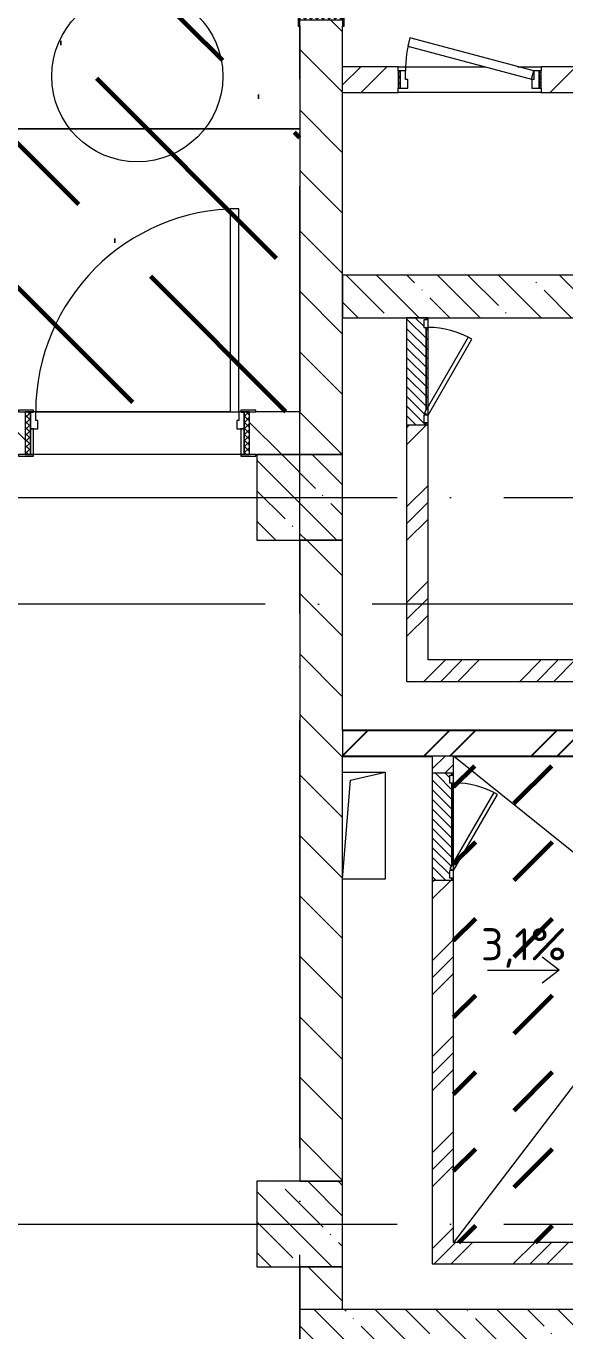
# Model space of a CAD drawing. Header units: millimetres. Extents: x -68946 to 288321, y -402657 to 324925.
# Drawn here: x 147508 to 150028, y 18725 to 24830 of the extents above; entities that cross this region are included whole.
import ezdxf

# ---------------------------------------------------------------- set-up
doc = ezdxf.new("R2010")
doc.units = ezdxf.units.MM
doc.linetypes.add('ADSK_Линия сетки', pattern=[2500, 2000, -250, 0, -250])
for name, color, linetype, lineweight in [('3.4) ПТ-2.15    4 вып', 200, 'Continuous', 60), ('4.3.1) Обесп. пов.-ти ЧНП-8', 152, 'Continuous', 60), ('A-DETL-GENF-OTLN', 250, 'Continuous', 5), ('A-DOOR-____-IDEN', 31, 'Continuous', 9), ('A-DOOR-____-MCUT', 250, 'Continuous', 5), ('A-DOOR-____-OTLN', 250, 'Continuous', 5), ('A-DOOR-FRAM-MCUT', 31, 'Continuous', 5), ('A-DOOR-FRAM-OTLN', 31, 'Continuous', 5), ('A-FLOR-____-OTLN', 192, 'Continuous', 9), ('A-GENM-____-MCUT', 250, 'Continuous', 25), ('A-GENM-____-OTLN', 250, 'Continuous', 9), ('A-GLAZ-____-OTLN', 250, 'Continuous', 5), ('A-WALL-____-MCUT', 250, 'Continuous', 13), ('A-WALL-____-PATT', 250, 'Continuous', 13), ('G-____-____-DIMS', 250, 'Continuous', 9), ('I-WALL-____-OTLN', 250, 'Continuous', 9), ('S-COLS-____-MCUT', 250, 'Continuous', 25), ('S-COLS-____-OTLN', 250, 'Continuous', 9), ('S-GRID-____-OTLN', 250, 'Continuous', 9)]:
    doc.layers.add(name, color=color, linetype=linetype, lineweight=lineweight)
doc.styles.add('ISOCPEUR_3', font='isocpeur.ttf', dxfattribs={"height": 250})
pattern_1 = [(135, (12287.91, -0.0006), (-141.42136, -141.42136), [])]
pattern_2 = [(135, (12287.91, -0.0006), (-142.5612, -142.5612), []), (135, (12430.48, -0.0006), (-142.5612, -142.5612), [252.016, -50.403, 3.353, -47.05])]
pattern_3 = [(45, (12287.9, -0.0006), (-251.4472, 251.4472), []), (45, (12287.9, 381), (-251.4472, 251.4472), [])]
pattern_4 = [(45, (12287.9, -0.0006), (-224.5064, 224.5064), []), (45, (12367.3, -0.0006), (0, 449.0128), []), (45, (12208.54, -0.0006), (0, 449.0128), [])]
pattern_5 = [(45, (125, 0), (-22.6274, 22.6274), [])]

# ---------------------------------------------------------------- blocks, each defined once
blk = doc.blocks.new('Дверь_СКБ_2Ст_Внутренняя1 - Н_ВВ-10_4_2200x2600h_Фрамуга сверху  EIS 30-V7-АР1_Маркировочный план 1 этажа С2и3')
at = {"layer": 'A-DOOR-____-OTLN'}
h = blk.add_hatch(dxfattribs=at)
h.set_pattern_fill('FP_6', color=256, style=0, pattern_type=2)
h.set_pattern_definition([(135, (1201.41, 164.685), (-14.1421, -14.1421), []), (225, (1201.41, 164.685), (14.1421, -14.1421), [])])
h.paths.add_polyline_path([(1112.5, 20), (1112.5, 100), (1087.5, 100), (1087.5, -100), (1112.5, -100)])
at = {"layer": 'A-DOOR-FRAM-OTLN'}
h = blk.add_hatch(dxfattribs=at)
h.set_pattern_fill('FP_7', color=256, style=0, pattern_type=2)
h.set_pattern_definition([(45, (-921.384, 164.685), (-14.1421, 14.1421), []), (135, (-921.384, 164.685), (-14.1421, -14.1421), [])])
h.paths.add_polyline_path([(-1062.5, -100), (-1062.5, 100), (-1087.5, 100), (-1087.5, -100)])
at = {"layer": 'A-DOOR-____-MCUT'}
for p, q in [((-937.5, 1050), (-937.5, 100)), ((-897.5, 1050), (-937.5, 1050)), ((-897.5, 100), (-897.5, 1050)), ((962.5, 1050), (922.5, 1050)), ((922.5, 1050), (922.5, 100)), ((962.5, 100), (962.5, 1050)), ((-937.5, 100), (-897.5, 100)), ((922.5, 100), (962.5, 100))]:
    blk.add_line(p, q, dxfattribs=at)
at = {"layer": 'A-DOOR-____-OTLN'}
for centre, start, end in [((-937.5, 100), 0, 90), ((962.5, 100), 90, 180)]:
    blk.add_arc(centre, 950, start, end, dxfattribs=at)
at = {"layer": 'A-DOOR-FRAM-MCUT'}
for p, q in [((-1047.5, 108), (-1117.5, 108)), ((-1117.5, 108), (-1117.5, 100)), ((-1117.5, 100), (-1047.5, 100)), ((-1062.5, 100), (-1087.5, 100)), ((-1087.5, 100), (-1087.5, -100)), ((-937.5, 100), (-1062.5, 100)), ((-1062.5, 100), (-1062.5, 20)), ((-1062.5, -100), (-1062.5, 100)), ((-1047.5, 100), (-1062.5, 100)), ((-1062.5, 100), (-1062.5, 99)), ((-1062.5, 99), (-1047.5, 99)), ((-1047.5, 100), (-1047.5, 108)), ((-1047.5, 99), (-1047.5, 100)), ((-937.5, 60), (-937.5, 100)), ((962.5, 100), (962.5, 60)), ((1087.5, 100), (962.5, 100)), ((1142.5, 108), (1072.5, 108)), ((1072.5, 108), (1072.5, 100)), ((1087.5, 100), (1072.5, 100)), ((1072.5, 100), (1072.5, 99)), ((1072.5, 100), (1142.5, 100)), ((1072.5, 99), (1087.5, 99)), ((1087.5, 20), (1087.5, 100)), ((1112.5, 100), (1087.5, 100)), ((1087.5, 100), (1087.5, -100)), ((1087.5, 99), (1087.5, 100)), ((1112.5, -100), (1112.5, 100)), ((1142.5, 100), (1142.5, 108)), ((-1062.5, 20), (-927.5, 20)), ((-1047.5, 20), (-1062.5, 20)), ((-1062.5, 20), (-1062.5, -100)), ((-1047.5, -100), (-1047.5, 20)), ((-927.5, 60), (-937.5, 60)), ((-927.5, 20), (-927.5, 60)), ((962.5, 60), (952.5, 60)), ((952.5, 60), (952.5, 20)), ((952.5, 20), (1087.5, 20)), ((1087.5, 20), (1072.5, 20)), ((1072.5, 20), (1072.5, -100)), ((1087.5, -100), (1087.5, 20)), ((-1047.5, -100), (-1117.5, -100)), ((-1117.5, -100), (-1117.5, -108)), ((-1117.5, -108), (-1047.5, -108)), ((-1087.5, -100), (-1062.5, -100)), ((-1062.5, -100), (-1047.5, -100)), ((-1047.5, -108), (-1047.5, -100)), ((1072.5, -100), (1087.5, -100)), ((1142.5, -100), (1072.5, -100)), ((1072.5, -100), (1072.5, -108)), ((1072.5, -108), (1142.5, -108)), ((1087.5, -100), (1112.5, -100)), ((1142.5, -108), (1142.5, -100))]:
    blk.add_line(p, q, dxfattribs=at)
blk = doc.blocks.new('Дверь_СКБ_1Ст_Внутренняя - Д-20л_1050x2100h_Комната охраны-41867163-АР1_Маркировочный план 1 этажа С2и3')
at = {"layer": 'A-DOOR-____-OTLN'}
h = blk.add_hatch(dxfattribs=at)
h.set_pattern_fill('FP_26', color=256, style=0, pattern_type=2)
h.set_pattern_definition([(135, (1776.41, 164.685), (-14.14214, -14.14214), []), (225, (1776.41, 164.685), (14.14214, -14.14214), [])])
h.paths.add_polyline_path([(537.5, -100), (537.5, 100), (512.5, 100), (512.5, -100)])
at = {"layer": 'A-DOOR-FRAM-OTLN'}
h = blk.add_hatch(dxfattribs=at)
h.set_pattern_fill('FP_27', color=256, style=0, pattern_type=2)
h.set_pattern_definition([(45, (-346.384, 164.685), (-14.1421, 14.1421), []), (135, (-346.384, 164.685), (-14.1421, -14.1421), [])])
h.paths.add_polyline_path([(-512.5, -100), (-487.5, -100), (-487.5, 100), (-512.5, 100), (-512.5, -95.5)])
at = {"layer": 'A-DOOR-____-MCUT'}
for p, q in [((487.5, 1050), (447.5, 1050)), ((447.5, 1050), (447.5, 100)), ((487.5, 100), (487.5, 1050)), ((447.5, 100), (487.5, 100))]:
    blk.add_line(p, q, dxfattribs=at)
at = {"layer": 'A-DOOR-____-OTLN'}
blk.add_arc((487.5, 100), 950, 90, 180, dxfattribs=at)
at = {"layer": 'A-DOOR-FRAM-MCUT'}
for p, q in [((-472.5, 108), (-542.5, 108)), ((-542.5, 108), (-542.5, 100)), ((-542.5, 100), (-472.5, 100)), ((-487.5, 100), (-512.5, 100)), ((-512.5, 100), (-512.5, -100)), ((-462.5, 100), (-487.5, 100)), ((-487.5, 100), (-487.5, 20)), ((-487.5, -100), (-487.5, 100)), ((-472.5, 100), (-487.5, 100)), ((-487.5, 100), (-487.5, 99)), ((-487.5, 99), (-472.5, 99)), ((-472.5, 100), (-472.5, 108)), ((-472.5, 99), (-472.5, 100)), ((-462.5, 60), (-462.5, 100)), ((487.5, 100), (487.5, 60)), ((512.5, 100), (487.5, 100)), ((567.5, 108), (497.5, 108)), ((497.5, 108), (497.5, 100)), ((512.5, 100), (497.5, 100)), ((497.5, 100), (497.5, 99)), ((497.5, 100), (567.5, 100)), ((497.5, 99), (512.5, 99)), ((512.5, 20), (512.5, 100)), ((537.5, 100), (512.5, 100)), ((512.5, 100), (512.5, -100)), ((512.5, 99), (512.5, 100)), ((537.5, -100), (537.5, 100)), ((567.5, 100), (567.5, 108)), ((-487.5, 20), (-452.5, 20)), ((-472.5, 20), (-487.5, 20)), ((-487.5, 20), (-487.5, -100)), ((-472.5, -100), (-472.5, 20)), ((-452.5, 60), (-462.5, 60)), ((-452.5, 20), (-452.5, 60)), ((487.5, 60), (477.5, 60)), ((477.5, 60), (477.5, 20)), ((477.5, 20), (512.5, 20)), ((512.5, 20), (497.5, 20)), ((497.5, 20), (497.5, -100)), ((512.5, -100), (512.5, 20)), ((-472.5, -100), (-542.5, -100)), ((-542.5, -100), (-542.5, -108)), ((-542.5, -108), (-472.5, -108)), ((-512.5, -100), (-487.5, -100)), ((-487.5, -100), (-472.5, -100)), ((-472.5, -108), (-472.5, -100)), ((497.5, -100), (512.5, -100)), ((567.5, -100), (497.5, -100)), ((497.5, -100), (497.5, -108)), ((497.5, -108), (567.5, -108)), ((512.5, -100), (537.5, -100)), ((567.5, -108), (567.5, -100))]:
    blk.add_line(p, q, dxfattribs=at)
blk = doc.blocks.new('_Wn_-As_OpeningMEP_floor__Rectangular - _Wn_-As_OpeningMEP_floor__Rectangular-34855380-АР1_Маркировочный план 1 этажа С2и3')
at = {"layer": 'A-DETL-GENF-OTLN', "lineweight": 5}
for p, q in [((-100, -200), (-62.2, 262.3)), ((-62.2, 262.3), (100, 300))]:
    blk.add_line(p, q, dxfattribs=at)
blk = doc.blocks.new('Дверь_СКБ_1Ст_Внутренняя1 - Н_Д-7л_670x1875h_Технический шкаф ЭОМ и СС-42409413-АР1_Маркировочный план 1 этажа С2и3')
at = {"layer": 'A-DOOR-____-OTLN'}
h = blk.add_hatch(dxfattribs=at)
h.set_pattern_fill('FP_22', color=256, style=0, pattern_type=2)
h.set_pattern_definition([(135, (1951.41, 124.685), (-14.14214, -14.14214), []), (225, (1951.41, 124.685), (14.14214, -14.14214), [])])
h.paths.add_polyline_path([(347.5, -40), (347.5, 40), (337.5, 40), (337.5, -40)])
at = {"layer": 'A-DOOR-FRAM-OTLN'}
h = blk.add_hatch(dxfattribs=at)
h.set_pattern_fill('FP_23', color=256, style=0, pattern_type=2)
h.set_pattern_definition([(45, (-171.384, 124.685), (-14.1421, 14.1421), []), (135, (-171.384, 124.685), (-14.1421, -14.1421), [])])
h.paths.add_polyline_path([(-312.5, -40), (-312.5, 40), (-322.5, 40), (-322.5, -40)])
at = {"layer": 'A-DOOR-____-MCUT'}
for p, q in [((-267.1, 195.3), (-277.4, 156.7)), ((312.5, 40), (-267.1, 195.3)), ((-277.4, 156.7), (302.1, 1.4)), ((302.1, 1.4), (312.5, 40))]:
    blk.add_line(p, q, dxfattribs=at)
at = {"layer": 'A-DOOR-____-OTLN'}
blk.add_arc((312.5, 40), 600, 165, 180, dxfattribs=at)
at = {"layer": 'A-DOOR-FRAM-MCUT'}
for p, q in [((-312.5, 40), (-322.5, 40)), ((-322.5, 40), (-322.5, -40)), ((-287.5, 40), (-312.5, 40)), ((-312.5, 40), (-312.5, -40)), ((-312.5, -40), (-312.5, 40)), ((-287.5, 0), (-287.5, 40)), ((-277.5, 0), (-287.5, 0)), ((-277.5, -40), (-277.5, 0)), ((312.5, 0), (302.5, 0)), ((302.5, 0), (302.5, -40)), ((312.5, 40), (312.5, 0)), ((337.5, 40), (312.5, 40)), ((337.5, -40), (337.5, 40)), ((347.5, 40), (337.5, 40)), ((337.5, 40), (337.5, -40)), ((347.5, -40), (347.5, 40)), ((-322.5, -40), (-312.5, -40)), ((-312.5, -40), (-277.5, -40)), ((302.5, -40), (337.5, -40)), ((337.5, -40), (347.5, -40))]:
    blk.add_line(p, q, dxfattribs=at)
blk = doc.blocks.new('АР_Люк - ЛРС_ВК_500х400_наружный_NCS S 1000-N-42722041-АР1_Маркировочный план 1 этажа С2и3')
at = {"layer": 'A-DOOR-____-OTLN'}
h = blk.add_hatch(dxfattribs=at)
h.set_pattern_fill('FP_148', color=256, style=0, pattern_type=2)
h.set_pattern_definition(pattern_5)
h.paths.add_polyline_path([(-125, 50), (-125, -50), (375, -50), (375, 50), (365, 50), (365, 30), (330, 30), (330, 50), (320, 32.7), (290, 50), (-80, 50), (-80, 30), (-115, 30), (-115, 50), (-119.6, 50)])
at = {"layer": 'A-DETL-GENF-OTLN', "lineweight": 5}
for p, q in [((375, 50), (-125, 50)), ((-125, 50), (-125, -50)), ((375, -50), (375, 50)), ((-125, -50), (375, -50))]:
    blk.add_line(p, q, dxfattribs=at)
at = {"layer": 'A-DOOR-____-MCUT', "lineweight": 5}
for p, q in [((-25.1, 255), (-35.1, 237.7)), ((330, 50), (-25.1, 255)), ((-35.1, 237.7), (320, 32.7)), ((-80, 50), (-115, 50)), ((-115, 50), (-115, 30)), ((-115, 30), (-80, 30)), ((-80, 30), (-80, 50)), ((320, 32.7), (330, 50)), ((365, 50), (330, 50)), ((330, 50), (330, 30)), ((330, 30), (365, 30)), ((365, 30), (365, 50))]:
    blk.add_line(p, q, dxfattribs=at)
blk.add_arc((330, 50), 410, 150, 180, dxfattribs=at)
at = {"layer": 'A-DOOR-____-OTLN'}
blk.add_line((330, 50), (-25.1, 255), dxfattribs=at)
blk = doc.blocks.new('ASML_АР_Отделка Люка - ВО Отделка люков_Грунтовка 0_Шпатлевка 0_Окраска 0_0-42722003-АР1_Маркировочный план 1 этажа С2и3')
at = {"layer": 'A-GENM-____-MCUT', "lineweight": 5}
for p, q in [((-240, 3), (-250, 3)), ((-250, 3), (-250, 0)), ((177.1, 3), (-205, 3)), ((205, 3), (201, 3)), ((250, 3), (240, 3)), ((250, 0), (250, 3)), ((-250, 0), (-240, 0)), ((-205, 0), (182.3, 0)), ((199.2, 0), (205, 0)), ((240, 0), (250, 0))]:
    blk.add_line(p, q, dxfattribs=at)
blk = doc.blocks.new('АР_Люк - ЛРС_ВК_500х400_наружный_NCS S 1000-N-V138-АР1_Маркировочный план 1 этажа С2и3')
at = {"layer": 'A-DOOR-____-OTLN'}
h = blk.add_hatch(dxfattribs=at)
h.set_pattern_fill('FP_148', color=256, style=0, pattern_type=2)
h.set_pattern_definition(pattern_5)
h.paths.add_polyline_path([(375, 40), (375, 50), (365, 50), (365, 30), (330, 30), (330, 50), (320, 32.7), (290, 50), (-80, 50), (-80, 30), (-115, 30), (-115, 50), (-125, 50), (-125, -50), (375, -50)])
at = {"layer": 'A-DETL-GENF-OTLN', "lineweight": 5}
for p, q in [((375, 50), (-125, 50)), ((-125, 50), (-125, -50)), ((375, -50), (375, 50)), ((-125, -50), (375, -50))]:
    blk.add_line(p, q, dxfattribs=at)
at = {"layer": 'A-DOOR-____-MCUT', "lineweight": 5}
for p, q in [((-25.1, 255), (-35.1, 237.7)), ((330, 50), (-25.1, 255)), ((-35.1, 237.7), (320, 32.7)), ((-80, 50), (-115, 50)), ((-115, 50), (-115, 30)), ((-115, 30), (-80, 30)), ((-80, 30), (-80, 50)), ((320, 32.7), (330, 50)), ((365, 50), (330, 50)), ((330, 50), (330, 30)), ((330, 30), (365, 30)), ((365, 30), (365, 50))]:
    blk.add_line(p, q, dxfattribs=at)
blk.add_arc((330, 50), 410, 150, 180, dxfattribs=at)
at = {"layer": 'A-DOOR-____-OTLN'}
blk.add_line((330, 50), (-25.1, 255), dxfattribs=at)
blk = doc.blocks.new('ADSK_Марка_Дверь - Типоразмер_ADSK_Марка-30565456-АР1_Маркировочный план 1 этажа С2и3')
at = {"layer": 'A-DOOR-____-IDEN'}
blk.add_circle((0, 0), 4, dxfattribs=at)

msp = doc.modelspace()

# ---------------------------------------------------------------- hatches: boundary and pattern name
h = msp.add_hatch()
h.set_pattern_fill('FP_4', color=256, style=0, pattern_type=2)
h.set_pattern_definition(pattern_3)
h.paths.add_polyline_path([(152507.9025, 21414.1664), (152537.8919, 21414.1664), (152537.8919, 21534.1664), (148987.9138, 21534.1664), (148987.9138, 21414.1664), (152507.8919, 21414.1664)])
at = {"layer": '3.4) ПТ-2.15    4 вып'}
h = msp.add_hatch(dxfattribs=at)
h.set_pattern_fill('ANSI36', color=256, scale=150, angle=90)
h.paths.add_polyline_path([(148787.9138, 28125), (131162.8919, 28125), (131162.8919, 24345.0004), (133487.8919, 24345.0004), (133487.8919, 10424.9994), (137337.8919, 10424.9994), (137337.8919, 16124.9994), (144587.9138, 16124.9994), (144587.9138, 23025), (148787.9138, 23025), (148787.9138, 24345.0004)])
h.paths.add_polyline_path([(137337.8919, 22824.9994), (137737.8919, 22824.9994), (137737.8919, 22424.9994), (137337.8919, 22424.9994)], flags=16)
at = {"layer": '4.3.1) Обесп. пов.-ти ЧНП-8'}
h = msp.add_hatch(dxfattribs=at)
h.set_pattern_fill('DASH', color=256, scale=80, angle=45)
h.paths.add_polyline_path([(149507.9138, 21369.1664), (152537.8919, 21369.1664), (152537.8919, 19138.9994), (149507.9138, 19138.9994)])
at = {"layer": 'A-WALL-____-PATT', "lineweight": 15, "true_color": 0x000000}
h = msp.add_hatch(dxfattribs=at)
h.set_pattern_fill('FP_2', color=18, style=0, pattern_type=2)
h.set_pattern_definition(pattern_1)
h.paths.add_polyline_path([(148987.9138, 18825), (148987.8919, 19024.9994), (148787.9138, 19024.9994), (148787.9138, 18825), (148987.8919, 18825)])
h.paths.add_polyline_path([(148987.9138, 19425.0006), (148987.9138, 22424.9994), (148787.9138, 22424.9994), (148787.914, 19425.0006)])
h.paths.add_polyline_path([(148987.9138, 22824.9994), (148987.9138, 24859.9994), (148787.9138, 24859.9994), (148787.9138, 22825), (148987.8919, 22825)])
h.paths.add_polyline_path([(148787.9138, 27059.9994), (148987.9138, 27059.9994), (148987.8919, 28125), (148787.9138, 28125), (148787.9138, 27089.9994)])
h = msp.add_hatch(dxfattribs=at)
h.set_pattern_fill('FP_4', color=18, style=0, pattern_type=2)
h.set_pattern_definition(pattern_3)
h.paths.add_polyline_path([(152348.7108, 24520), (152537.8919, 24520), (152537.8919, 24640), (152262.9138, 24640), (152262.9138, 24520), (152307.8919, 24520)])
h.paths.add_polyline_path([(151592.9138, 24520), (151592.9138, 24640), (151102.9138, 24640), (151102.9138, 24520), (151573.8947, 24520)])
h.paths.add_polyline_path([(149917.9138, 24520), (150432.9138, 24520), (150432.9138, 24640), (149917.9138, 24640), (149917.9138, 24540)])
h.paths.add_polyline_path([(149247.9138, 24520), (149247.9138, 24640), (148987.9138, 24640), (148987.9138, 24520), (149096.8366, 24520)])
h = msp.add_hatch(dxfattribs=at)
h.set_pattern_fill('FP_1', color=18, style=0, pattern_type=2)
h.set_pattern_definition(pattern_2)
h.paths.add_polyline_path([(148987.9138, 23465), (152537.8919, 23465), (152537.8919, 23665), (148987.9138, 23665)])
h = msp.add_hatch(dxfattribs=at)
h.set_pattern_fill('FP_2', color=18, style=0, pattern_type=2)
h.set_pattern_definition(pattern_1)
h.paths.add_polyline_path([(148587.9138, 22825), (148787.9138, 22825), (148787.9138, 23025), (148552.9138, 23025), (148552.9138, 22825), (148587.8919, 22825)])
h.paths.add_polyline_path([(144787.8919, 22825), (147502.9138, 22825), (147502.9138, 23025), (144587.9138, 23025), (144587.9138, 22825), (144625.7143, 22825)])
h = msp.add_hatch(dxfattribs=at)
h.set_pattern_fill('FP_5', color=18, style=0, pattern_type=2)
h.set_pattern_definition(pattern_4)
h.paths.add_polyline_path([(149388.0848, 21864.1664), (149388.0848, 22965), (149288.0848, 22965), (149288.0848, 21864.1664)])
h = msp.add_hatch(dxfattribs=at)
h.set_pattern_fill('FP_5', color=18, style=0, pattern_type=2)
h.set_pattern_definition(pattern_4)
h.paths.add_polyline_path([(152537.8919, 21764.1664), (152537.8919, 21864.1664), (149288.0848, 21864.1664), (149288.0848, 21764.1664), (152507.9006, 21764.1664)])
h = msp.add_hatch(dxfattribs=at)
h.set_pattern_fill('FP_5', color=18, style=0, pattern_type=2)
h.set_pattern_definition(pattern_4)
h.paths.add_polyline_path([(149507.9138, 19038.9994), (149507.9138, 20834.1664), (149407.9138, 20834.1664), (149407.9138, 19038.9994), (149431.7086, 19038.9994)])
h.paths.add_polyline_path([(149497.9138, 21334.1664), (149507.9138, 21334.1664), (149507.9138, 21414.1664), (149407.9138, 21414.1664), (149407.9138, 21334.1664), (149490.5933, 21334.1664)])
h = msp.add_hatch(dxfattribs=at)
h.set_pattern_fill('FP_5', color=18, style=0, pattern_type=2)
h.set_pattern_definition(pattern_4)
h.paths.add_polyline_path([(150687.9138, 19038.9994), (151597.8919, 19038.9994), (151597.8919, 19138.9994), (149507.9138, 19138.9994), (149507.9138, 19038.9994), (150487.9138, 19038.9994)])
h.paths.add_polyline_path([(152537.8919, 19038.9994), (152537.8919, 19138.9994), (151797.8919, 19138.9994), (151797.8919, 19038.9994), (152507.8845, 19038.9994)])
h = msp.add_hatch(dxfattribs=at)
h.set_pattern_fill('FP_1', color=18, style=0, pattern_type=2)
h.set_pattern_definition(pattern_2)
h.paths.add_polyline_path([(152525.1667, 18625), (152537.9528, 18625), (152537.9528, 18825), (148787.9138, 18825), (148787.9138, 18625), (152507.881, 18625)])
at = {"layer": 'S-COLS-____-OTLN', "lineweight": 5, "true_color": 0x000000}
h = msp.add_hatch(dxfattribs=at)
h.set_pattern_fill('FP_1', color=18, style=0, pattern_type=2)
h.set_pattern_definition(pattern_2)
h.paths.add_polyline_path([(148587.8919, 22424.9994), (148587.9138, 22425), (148987.8919, 22425), (148987.8919, 22824.9994), (148587.8919, 22824.9994), (148587.8919, 22425.0081)])
h = msp.add_hatch(dxfattribs=at)
h.set_pattern_fill('FP_1', color=18, style=0, pattern_type=2)
h.set_pattern_definition(pattern_2)
h.paths.add_polyline_path([(148587.8919, 19025.0006), (148787.9133, 19025.0006), (148787.9138, 19424.9994), (148587.8919, 19424.9994), (148587.8919, 19025.0172)])
h.paths.add_polyline_path([(148987.8919, 19025.0006), (148987.8919, 19424.9994), (148787.9138, 19424.9994), (148787.9133, 19025.0006)])

# ---------------------------------------------------------------- linework, layer by layer
for p, q in [((152537.8919, 21534.1664), (148987.9138, 21534.1664)), ((148987.9138, 21414.1664), (149407.9138, 21414.1664)), ((149507.9138, 21414.1664), (152537.8919, 21414.1664))]:
    msp.add_line(p, q)
at = {"layer": 'A-FLOR-____-OTLN', "color": 18, "lineweight": 5, "true_color": 0x000000}
for p, q in [((149247.9138, 24640), (149653.7247, 24640)), ((149808.2728, 24640), (149917.9138, 24640)), ((148787.9138, 24349.9994), (133487.9138, 24349.9994)), ((133487.9138, 24349.9994), (148787.9138, 24349.9994)), ((148462.9138, 23025), (147552.9138, 23025)), ((148987.9138, 21339.1604), (149187.8919, 21339.1604)), ((149187.8919, 21339.1604), (149187.8919, 20839.0831)), ((149187.8919, 20839.0831), (148987.9138, 20839.0831))]:
    msp.add_line(p, q, dxfattribs=at)
at = {"layer": 'A-FLOR-____-OTLN', "color": 18, "true_color": 0x000000}
for p, q in [((150487.9138, 20625), (149507.9138, 21414.1664)), ((150487.9138, 20425), (149507.9138, 19138.9994))]:
    msp.add_line(p, q, dxfattribs=at)
at = {"layer": 'A-WALL-____-MCUT', "color": 18, "lineweight": 15, "true_color": 0x000000}
for p, q in [((148787.9138, 24829.9994), (148787.9138, 23025)), ((148987.9138, 22824.9994), (148987.9138, 24829.9994)), ((149247.9138, 24640), (148987.9138, 24640)), ((149247.9138, 24620), (149247.9138, 24640)), ((150432.9138, 24640), (149917.9138, 24640)), ((149917.9138, 24640), (149917.9138, 24620)), ((148987.9138, 24520), (149247.9138, 24520)), ((149247.9138, 24520), (149247.9138, 24540)), ((149917.9138, 24540), (149917.9138, 24520)), ((149917.9138, 24520), (150107.9138, 24520)), ((152537.8919, 23665), (148987.9138, 23665)), ((148987.9138, 23665), (148987.9138, 23465)), ((148987.9138, 23465), (149378.0848, 23465)), ((149288.0848, 23465), (149288.0848, 21764.1664)), ((149378.0848, 23465), (149288.0848, 23465)), ((149388.0848, 23465), (149381.0848, 23465)), ((149381.0848, 23465), (152537.8919, 23465)), ((149388.0848, 23455), (149388.0848, 23465)), ((149388.0848, 23050), (149388.0848, 23420)), ((148787.9138, 23025), (148582.9138, 23025)), ((149388.0848, 21864.1664), (149388.0848, 22975)), ((148582.9138, 22825), (148787.9138, 22825)), ((148787.9138, 22824.9994), (148987.9138, 22824.9994)), ((148787.9138, 22424.9994), (148787.9138, 19424.9994)), ((148987.9138, 22424.9994), (148787.9138, 22424.9994)), ((148987.9138, 21534.1664), (148987.9138, 22424.9994)), ((152537.8919, 21864.1664), (149388.0848, 21864.1664)), ((149288.0848, 21764.1664), (152537.8919, 21764.1664)), ((148987.9138, 21534.1664), (148987.9138, 21414.1664)), ((148987.9138, 19424.9994), (148987.9138, 21414.1664)), ((149407.9138, 21414.1664), (149407.9138, 19038.9994)), ((149507.9138, 21414.1664), (149407.9138, 21414.1664)), ((149507.9138, 21324.1664), (149507.9138, 21414.1664)), ((149507.9138, 20919.1664), (149507.9138, 21289.1664)), ((149507.9138, 19138.9994), (149507.9138, 20844.1664)), ((148787.9138, 19424.9994), (148987.9138, 19424.9994)), ((151607.8919, 19138.9994), (149507.9138, 19138.9994)), ((148787.9138, 19024.9994), (148787.9138, 18825)), ((148987.9138, 19024.9994), (148787.9138, 19024.9994)), ((148987.9138, 18825), (148987.9138, 19024.9994)), ((149407.9138, 19038.9994), (152537.8919, 19038.9994)), ((152537.9528, 18825), (148787.9138, 18825)), ((148787.9138, 18825), (148787.9138, 18625))]:
    msp.add_line(p, q, dxfattribs=at)
at = {"layer": 'G-____-____-DIMS', "color": 18, "true_color": 0x000000}
for p, q in [((150001.9405, 20412.932), (149921.9405, 20474.3182)), ((149666.2997, 20412.932), (150001.9405, 20412.932)), ((150001.9405, 20412.932), (149921.9405, 20351.5459))]:
    msp.add_line(p, q, dxfattribs=at)
at = {"layer": 'I-WALL-____-OTLN', "color": 18, "lineweight": 15, "true_color": 0x000000}
for p, q in [((149917.9138, 24520), (149247.9138, 24520)), ((147552.9138, 23025), (148462.9138, 23025)), ((148512.9138, 22825), (147542.9138, 22825))]:
    msp.add_line(p, q, dxfattribs=at)
at = {"layer": 'S-COLS-____-MCUT', "color": 18, "lineweight": 5, "true_color": 0x000000}
for p, q in [((148787.9138, 22824.9994), (148587.8919, 22824.9994)), ((148587.8919, 22824.9994), (148587.8919, 22424.9994)), ((148987.8919, 22424.9994), (148987.8919, 22824.9994)), ((148587.8919, 22424.9994), (148787.9138, 22424.9994)), ((148787.9138, 19424.9994), (148587.8919, 19424.9994)), ((148587.8919, 19424.9994), (148587.8919, 19024.9994)), ((148987.8919, 19024.9994), (148987.8919, 19424.9994)), ((148587.8919, 19024.9994), (148787.9138, 19024.9994))]:
    msp.add_line(p, q, dxfattribs=at)
at = {"layer": 'S-COLS-____-OTLN', "color": 18, "lineweight": 5, "true_color": 0x000000}
for p, q in [((148987.8919, 22824.9994), (148787.9138, 22824.9994)), ((148787.9138, 22424.9994), (148987.8919, 22424.9994)), ((148987.8919, 19424.9994), (148787.9138, 19424.9994)), ((148787.9138, 19024.9994), (148987.8919, 19024.9994))]:
    msp.add_line(p, q, dxfattribs=at)
at = {"layer": 'S-GRID-____-OTLN', "color": 18, "linetype": 'ADSK_Линия сетки', "true_color": 0x000000}
for p, q in [((148787.9138, -2919.5356), (148787.9138, 61063.6538)), ((77240.3519, 22625), (167356.8279, 22625)), ((168626.8279, 22125), (111607.9138, 22125)), ((77240.3519, 19225), (168626.8279, 19225))]:
    msp.add_line(p, q, dxfattribs=at)

# ---------------------------------------------------------------- block references
at = {"layer": 'A-DOOR-____-IDEN', "color": 18, "true_color": 0x000000, "xscale": 99.99999999999993, "yscale": 99.99999999999993, "zscale": 99.99999999999993}
msp.add_blockref('ADSK_Марка_Дверь - Типоразмер_ADSK_Марка-30565456-АР1_Маркировочный план 1 этажа С2и3', (148027.9138, 24595), dxfattribs=at)
at = {"layer": 'A-DOOR-____-OTLN', "color": 18, "true_color": 0x000000}
for name, p, rotation in [('Дверь_СКБ_2Ст_Внутренняя1 - Н_ВВ-10_4_2200x2600h_Фрамуга сверху  EIS 30-V7-АР1_Маркировочный план 1 этажа С2и3', (148887.9138, 25972.4994), 270), ('АР_Люк - ЛРС_ВК_500х400_наружный_NCS S 1000-N-42722041-АР1_Маркировочный план 1 этажа С2и3', (149338.0848, 23340), 269.9999999999951), ('АР_Люк - ЛРС_ВК_500х400_наружный_NCS S 1000-N-V138-АР1_Маркировочный план 1 этажа С2и3', (149457.9138, 21209.1664), 269.9999999999943)]:
    msp.add_blockref(name, p, dxfattribs=dict(at, rotation=rotation))
for name, p in [('Дверь_СКБ_1Ст_Внутренняя1 - Н_Д-7л_670x1875h_Технический шкаф ЭОМ и СС-42409413-АР1_Маркировочный план 1 этажа С2и3', (149570.4138, 24580)), ('Дверь_СКБ_1Ст_Внутренняя - Д-20л_1050x2100h_Комната охраны-41867163-АР1_Маркировочный план 1 этажа С2и3', (148015.4138, 22925))]:
    msp.add_blockref(name, p, dxfattribs=at)
at = {"layer": 'A-GENM-____-OTLN', "color": 18, "lineweight": 5, "true_color": 0x000000}
for p, rotation in [((149378.0848, 23215), 269.9999999999951), ((149497.9138, 21084.1664), 269.9999999999943)]:
    msp.add_blockref('ASML_АР_Отделка Люка - ВО Отделка люков_Грунтовка 0_Шпатлевка 0_Окраска 0_0-42722003-АР1_Маркировочный план 1 этажа С2и3', p, dxfattribs=dict(at, rotation=rotation))
at = {"layer": 'A-GLAZ-____-OTLN', "color": 18, "true_color": 0x000000}
msp.add_blockref('_Wn_-As_OpeningMEP_floor__Rectangular - _Wn_-As_OpeningMEP_floor__Rectangular-34855380-АР1_Маркировочный план 1 этажа С2и3', (149087.9029, 21039.1218), dxfattribs=at)

# ---------------------------------------------------------------- texts
at = {"layer": 'G-____-____-DIMS', "color": 18, "true_color": 0x000000, "insert": (149635.4219, 20608.9004), "char_height": 150, "width": 476.8756, "attachment_point": 1, "line_spacing_factor": 1.149209, "style": 'ISOCPEUR_3'}
msp.add_mtext('3,1%', dxfattribs=at)

doc.saveas('drawing.dxf')
